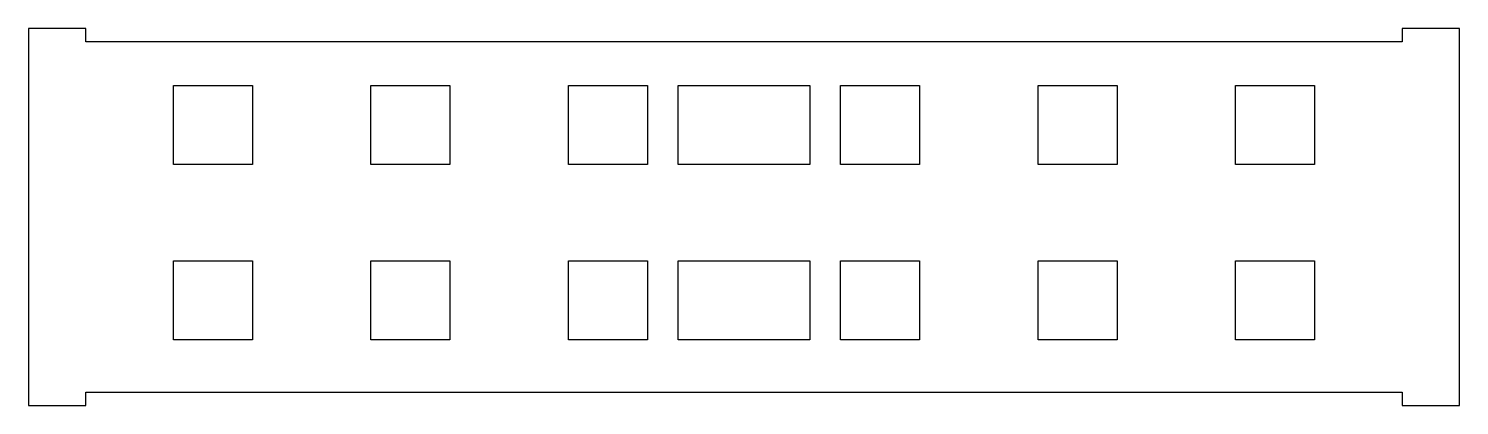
# Model space of a CAD drawing. Header units: millimetres. Extents: x -3 to 323, y -3 to 83.
import ezdxf

# ---------------------------------------------------------------- set-up
doc = ezdxf.new("R2010")
doc.units = ezdxf.units.MM
doc.layers.get('0').update_dxf_attribs({"linetype": 'CONTINUOUS'})

msp = doc.modelspace()

# ---------------------------------------------------------------- linework, layer by layer
for points in [[(310, 0), (310, -3), (323, -3), (323, 83), (310, 83), (310, 80), (10, 80), (10, 83), (-3, 83), (-3, -3), (10, -3), (10, 0)], [(48, 52), (30, 52), (30, 70), (48, 70)], [(75, 52), (75, 70), (93, 70), (93, 52)], [(120, 52), (120, 70), (138, 70), (138, 52)], [(145, 70), (175, 70), (175, 52), (145, 52)], [(182, 70), (200, 70), (200, 52), (182, 52)], [(227, 70), (245, 70), (245, 52), (227, 52)], [(272, 70), (290, 70), (290, 52), (272, 52)], [(30, 12), (30, 30), (48, 30), (48, 12)], [(75, 12), (75, 30), (93, 30), (93, 12)], [(120, 12), (120, 30), (138, 30), (138, 12)], [(175, 30), (175, 12), (145, 12), (145, 30)], [(182, 30), (200, 30), (200, 12), (182, 12)], [(227, 30), (245, 30), (245, 12), (227, 12)], [(272, 30), (290, 30), (290, 12), (272, 12)]]:
    msp.add_lwpolyline(points, close=True)

doc.saveas('drawing.dxf')
